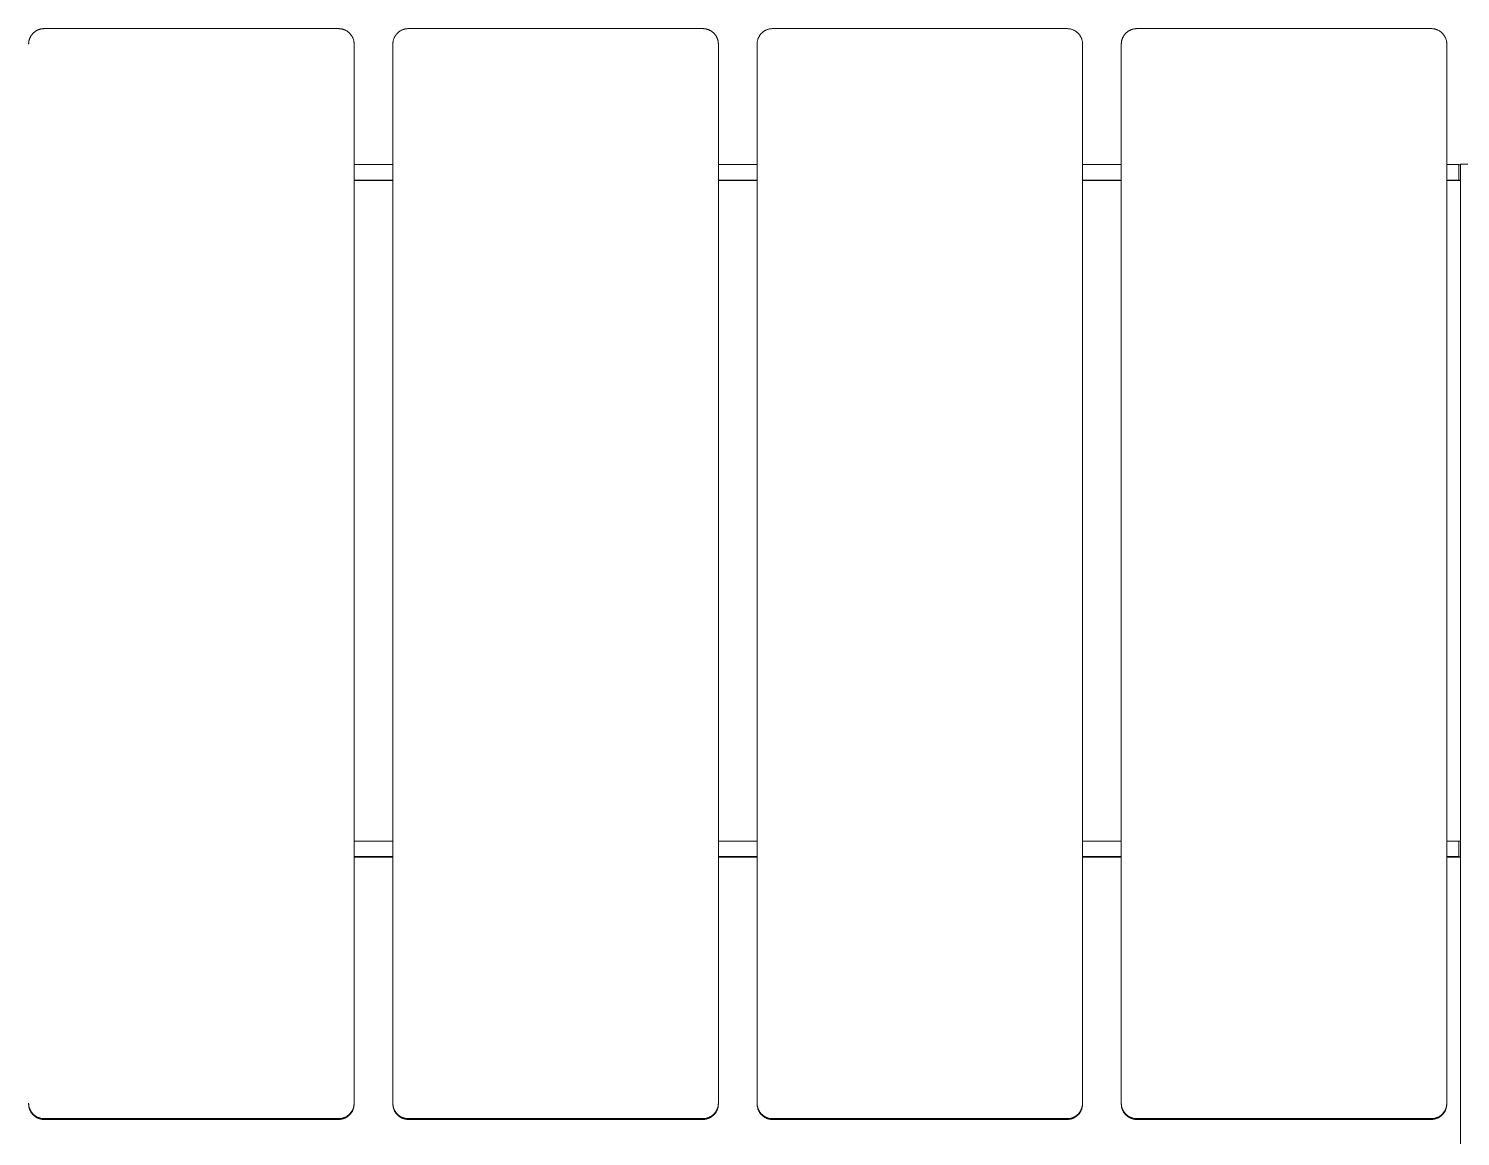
# Model space of a CAD drawing. Header units: millimetres. Extents: x -402 to 3954, y -41 to 3282.
# Drawn here: x 758.6 to 1128.1, y 2995.3 to 3281.1 of the extents above; entities that cross this region are included whole.
import ezdxf

# ---------------------------------------------------------------- set-up
doc = ezdxf.new("R2010")
doc.units = ezdxf.units.MM
doc.layers.add('ZANO_R', color=7, linetype='Continuous', lineweight=0)

msp = doc.modelspace()

# ---------------------------------------------------------------- linework, layer by layer
at = {"layer": 'ZANO_R'}
for p, q in [((758.64, 3277.37), (758.65, 3277.51)), ((758.65, 3277.51), (758.67, 3277.64)), ((758.67, 3277.64), (758.69, 3277.78)), ((758.69, 3277.78), (758.72, 3277.91)), ((758.72, 3277.91), (758.75, 3278.04)), ((758.75, 3278.04), (758.78, 3278.18)), ((758.78, 3278.18), (758.82, 3278.31)), ((758.82, 3278.31), (758.86, 3278.44)), ((758.86, 3278.44), (758.91, 3278.57)), ((758.91, 3278.57), (758.96, 3278.69)), ((758.96, 3278.69), (759.02, 3278.82)), ((759.02, 3278.82), (759.08, 3278.94)), ((759.08, 3278.94), (759.14, 3279.06)), ((759.14, 3279.06), (759.21, 3279.18)), ((759.21, 3279.18), (759.29, 3279.29)), ((759.29, 3279.29), (759.36, 3279.4)), ((759.36, 3279.4), (759.44, 3279.51)), ((759.44, 3279.51), (759.53, 3279.62)), ((759.53, 3279.62), (759.62, 3279.73)), ((759.62, 3279.73), (759.71, 3279.83)), ((759.71, 3279.83), (759.8, 3279.93)), ((759.8, 3279.93), (759.9, 3280.02)), ((759.9, 3280.02), (760, 3280.11)), ((760, 3280.11), (760.11, 3280.2)), ((760.11, 3280.2), (760.21, 3280.28)), ((760.21, 3280.28), (760.32, 3280.37)), ((760.32, 3280.37), (760.44, 3280.44)), ((760.44, 3280.44), (760.55, 3280.52)), ((760.55, 3280.52), (760.67, 3280.58)), ((760.67, 3280.58), (760.79, 3280.65)), ((760.79, 3280.65), (760.91, 3280.71)), ((760.91, 3280.71), (761.04, 3280.77)), ((761.04, 3280.77), (761.16, 3280.82)), ((761.16, 3280.82), (761.29, 3280.87)), ((761.29, 3280.87), (761.42, 3280.91)), ((761.42, 3280.91), (761.55, 3280.95)), ((761.55, 3280.95), (761.68, 3280.98)), ((761.68, 3280.98), (761.82, 3281.01)), ((761.82, 3281.01), (761.95, 3281.04)), ((761.95, 3281.04), (762.09, 3281.06)), ((762.09, 3281.06), (762.22, 3281.08)), ((762.22, 3281.08), (762.36, 3281.09)), ((762.36, 3281.09), (762.49, 3281.1)), ((762.49, 3281.1), (762.63, 3281.1)), ((762.63, 3281.1), (838.63, 3281.1)), ((838.63, 3281.1), (838.77, 3281.1)), ((838.77, 3281.1), (838.9, 3281.09)), ((838.9, 3281.09), (839.04, 3281.08)), ((839.04, 3281.08), (839.18, 3281.06)), ((839.18, 3281.06), (839.31, 3281.04)), ((839.31, 3281.04), (839.45, 3281.01)), ((839.45, 3281.01), (839.58, 3280.98)), ((839.58, 3280.98), (839.71, 3280.95)), ((839.71, 3280.95), (839.84, 3280.91)), ((839.84, 3280.91), (839.97, 3280.87)), ((839.97, 3280.87), (840.1, 3280.82)), ((840.1, 3280.82), (840.23, 3280.77)), ((840.23, 3280.77), (840.35, 3280.71)), ((840.35, 3280.71), (840.47, 3280.65)), ((840.47, 3280.65), (840.59, 3280.58)), ((840.59, 3280.58), (840.71, 3280.52)), ((840.71, 3280.52), (840.83, 3280.44)), ((840.83, 3280.44), (840.94, 3280.37)), ((840.94, 3280.37), (841.05, 3280.28)), ((841.05, 3280.28), (841.16, 3280.2)), ((841.16, 3280.2), (841.26, 3280.11)), ((841.26, 3280.11), (841.36, 3280.02)), ((841.36, 3280.02), (841.46, 3279.93)), ((841.46, 3279.93), (841.55, 3279.83)), ((841.55, 3279.83), (841.65, 3279.73)), ((841.65, 3279.73), (841.73, 3279.62)), ((841.73, 3279.62), (841.82, 3279.51)), ((841.82, 3279.51), (841.9, 3279.4)), ((841.9, 3279.4), (841.98, 3279.29)), ((841.98, 3279.29), (842.05, 3279.18)), ((842.05, 3279.18), (842.12, 3279.06)), ((842.12, 3279.06), (842.18, 3278.94)), ((842.18, 3278.94), (842.24, 3278.82)), ((842.24, 3278.82), (842.3, 3278.69)), ((842.3, 3278.69), (842.35, 3278.57)), ((842.35, 3278.57), (842.4, 3278.44)), ((842.4, 3278.44), (842.44, 3278.31)), ((842.44, 3278.31), (842.48, 3278.18)), ((842.48, 3278.18), (842.52, 3278.04)), ((842.52, 3278.04), (842.55, 3277.91)), ((842.55, 3277.91), (842.57, 3277.78)), ((842.57, 3277.78), (842.59, 3277.64)), ((842.59, 3277.64), (842.61, 3277.51)), ((842.61, 3277.51), (842.62, 3277.37)), ((852.64, 3277.37), (852.65, 3277.51)), ((852.65, 3277.51), (852.67, 3277.64)), ((852.67, 3277.64), (852.69, 3277.78)), ((852.69, 3277.78), (852.72, 3277.91)), ((852.72, 3277.91), (852.75, 3278.04)), ((852.75, 3278.04), (852.78, 3278.18)), ((852.78, 3278.18), (852.82, 3278.31)), ((852.82, 3278.31), (852.86, 3278.44)), ((852.86, 3278.44), (852.91, 3278.57)), ((852.91, 3278.57), (852.96, 3278.69)), ((852.96, 3278.69), (853.02, 3278.82)), ((853.02, 3278.82), (853.08, 3278.94)), ((853.08, 3278.94), (853.14, 3279.06)), ((853.14, 3279.06), (853.21, 3279.18)), ((853.21, 3279.18), (853.29, 3279.29)), ((853.29, 3279.29), (853.36, 3279.4)), ((853.36, 3279.4), (853.44, 3279.51)), ((853.44, 3279.51), (853.53, 3279.62)), ((853.53, 3279.62), (853.62, 3279.73)), ((853.62, 3279.73), (853.71, 3279.83)), ((853.71, 3279.83), (853.8, 3279.93)), ((853.8, 3279.93), (853.9, 3280.02)), ((853.9, 3280.02), (854, 3280.11)), ((854, 3280.11), (854.11, 3280.2)), ((854.11, 3280.2), (854.21, 3280.28)), ((854.21, 3280.28), (854.32, 3280.37)), ((854.32, 3280.37), (854.44, 3280.44)), ((854.44, 3280.44), (854.55, 3280.52)), ((854.55, 3280.52), (854.67, 3280.58)), ((854.67, 3280.58), (854.79, 3280.65)), ((854.79, 3280.65), (854.91, 3280.71)), ((854.91, 3280.71), (855.04, 3280.77)), ((855.04, 3280.77), (855.16, 3280.82)), ((855.16, 3280.82), (855.29, 3280.87)), ((855.29, 3280.87), (855.42, 3280.91)), ((855.42, 3280.91), (855.55, 3280.95)), ((855.55, 3280.95), (855.68, 3280.98)), ((855.68, 3280.98), (855.82, 3281.01)), ((855.82, 3281.01), (855.95, 3281.04)), ((855.95, 3281.04), (856.09, 3281.06)), ((856.09, 3281.06), (856.22, 3281.08)), ((856.22, 3281.08), (856.36, 3281.09)), ((856.36, 3281.09), (856.49, 3281.1)), ((856.49, 3281.1), (856.63, 3281.1)), ((856.63, 3281.1), (932.63, 3281.1)), ((932.63, 3281.1), (932.77, 3281.1)), ((932.77, 3281.1), (932.9, 3281.09)), ((932.9, 3281.09), (933.04, 3281.08)), ((933.04, 3281.08), (933.18, 3281.06)), ((933.18, 3281.06), (933.31, 3281.04)), ((933.31, 3281.04), (933.45, 3281.01)), ((933.45, 3281.01), (933.58, 3280.98)), ((933.58, 3280.98), (933.71, 3280.95)), ((933.71, 3280.95), (933.84, 3280.91)), ((933.84, 3280.91), (933.97, 3280.87)), ((933.97, 3280.87), (934.1, 3280.82)), ((934.1, 3280.82), (934.23, 3280.77)), ((934.23, 3280.77), (934.35, 3280.71)), ((934.35, 3280.71), (934.47, 3280.65)), ((934.47, 3280.65), (934.59, 3280.58)), ((934.59, 3280.58), (934.71, 3280.52)), ((934.71, 3280.52), (934.83, 3280.44)), ((934.83, 3280.44), (934.94, 3280.37)), ((934.94, 3280.37), (935.05, 3280.28)), ((935.05, 3280.28), (935.16, 3280.2)), ((935.16, 3280.2), (935.26, 3280.11)), ((935.26, 3280.11), (935.36, 3280.02)), ((935.36, 3280.02), (935.46, 3279.93)), ((935.46, 3279.93), (935.55, 3279.83)), ((935.55, 3279.83), (935.65, 3279.73)), ((935.65, 3279.73), (935.73, 3279.62)), ((935.73, 3279.62), (935.82, 3279.51)), ((935.82, 3279.51), (935.9, 3279.4)), ((935.9, 3279.4), (935.98, 3279.29)), ((935.98, 3279.29), (936.05, 3279.18)), ((936.05, 3279.18), (936.12, 3279.06)), ((936.12, 3279.06), (936.18, 3278.94)), ((936.18, 3278.94), (936.24, 3278.82)), ((936.24, 3278.82), (936.3, 3278.69)), ((936.3, 3278.69), (936.35, 3278.57)), ((936.35, 3278.57), (936.4, 3278.44)), ((936.4, 3278.44), (936.44, 3278.31)), ((936.44, 3278.31), (936.48, 3278.18)), ((936.48, 3278.18), (936.52, 3278.04)), ((936.52, 3278.04), (936.55, 3277.91)), ((936.55, 3277.91), (936.57, 3277.78)), ((936.57, 3277.78), (936.59, 3277.64)), ((936.59, 3277.64), (936.61, 3277.51)), ((936.61, 3277.51), (936.62, 3277.37)), ((946.64, 3277.37), (946.65, 3277.51)), ((946.65, 3277.51), (946.67, 3277.64)), ((946.67, 3277.64), (946.69, 3277.78)), ((946.69, 3277.78), (946.72, 3277.91)), ((946.72, 3277.91), (946.75, 3278.04)), ((946.75, 3278.04), (946.78, 3278.18)), ((946.78, 3278.18), (946.82, 3278.31)), ((946.82, 3278.31), (946.86, 3278.44)), ((946.86, 3278.44), (946.91, 3278.57)), ((946.91, 3278.57), (946.96, 3278.69)), ((946.96, 3278.69), (947.02, 3278.82)), ((947.02, 3278.82), (947.08, 3278.94)), ((947.08, 3278.94), (947.14, 3279.06)), ((947.14, 3279.06), (947.21, 3279.18)), ((947.21, 3279.18), (947.29, 3279.29)), ((947.29, 3279.29), (947.36, 3279.4)), ((947.36, 3279.4), (947.44, 3279.51)), ((947.44, 3279.51), (947.53, 3279.62)), ((947.53, 3279.62), (947.62, 3279.73)), ((947.62, 3279.73), (947.71, 3279.83)), ((947.71, 3279.83), (947.8, 3279.93)), ((947.8, 3279.93), (947.9, 3280.02)), ((947.9, 3280.02), (948, 3280.11)), ((948, 3280.11), (948.11, 3280.2)), ((948.11, 3280.2), (948.21, 3280.28)), ((948.21, 3280.28), (948.32, 3280.37)), ((948.32, 3280.37), (948.44, 3280.44)), ((948.44, 3280.44), (948.55, 3280.52)), ((948.55, 3280.52), (948.67, 3280.58)), ((948.67, 3280.58), (948.79, 3280.65)), ((948.79, 3280.65), (948.91, 3280.71)), ((948.91, 3280.71), (949.04, 3280.77)), ((949.04, 3280.77), (949.16, 3280.82)), ((949.16, 3280.82), (949.29, 3280.87)), ((949.29, 3280.87), (949.42, 3280.91)), ((949.42, 3280.91), (949.55, 3280.95)), ((949.55, 3280.95), (949.68, 3280.98)), ((949.68, 3280.98), (949.82, 3281.01)), ((949.82, 3281.01), (949.95, 3281.04)), ((949.95, 3281.04), (950.09, 3281.06)), ((950.09, 3281.06), (950.22, 3281.08)), ((950.22, 3281.08), (950.36, 3281.09)), ((950.36, 3281.09), (950.49, 3281.1)), ((950.49, 3281.1), (950.63, 3281.1)), ((950.63, 3281.1), (1026.63, 3281.1)), ((1026.63, 3281.1), (1026.77, 3281.1)), ((1026.77, 3281.1), (1026.9, 3281.09)), ((1026.9, 3281.09), (1027.04, 3281.08)), ((1027.04, 3281.08), (1027.18, 3281.06)), ((1027.18, 3281.06), (1027.31, 3281.04)), ((1027.31, 3281.04), (1027.45, 3281.01)), ((1027.45, 3281.01), (1027.58, 3280.98)), ((1027.58, 3280.98), (1027.71, 3280.95)), ((1027.71, 3280.95), (1027.84, 3280.91)), ((1027.84, 3280.91), (1027.97, 3280.87)), ((1027.97, 3280.87), (1028.1, 3280.82)), ((1028.1, 3280.82), (1028.23, 3280.77)), ((1028.23, 3280.77), (1028.35, 3280.71)), ((1028.35, 3280.71), (1028.47, 3280.65)), ((1028.47, 3280.65), (1028.59, 3280.58)), ((1028.59, 3280.58), (1028.71, 3280.52)), ((1028.71, 3280.52), (1028.83, 3280.44)), ((1028.83, 3280.44), (1028.94, 3280.37)), ((1028.94, 3280.37), (1029.05, 3280.28)), ((1029.05, 3280.28), (1029.16, 3280.2)), ((1029.16, 3280.2), (1029.26, 3280.11)), ((1029.26, 3280.11), (1029.36, 3280.02)), ((1029.36, 3280.02), (1029.46, 3279.93)), ((1029.46, 3279.93), (1029.55, 3279.83)), ((1029.55, 3279.83), (1029.65, 3279.73)), ((1029.65, 3279.73), (1029.73, 3279.62)), ((1029.73, 3279.62), (1029.82, 3279.51)), ((1029.82, 3279.51), (1029.9, 3279.4)), ((1029.9, 3279.4), (1029.98, 3279.29)), ((1029.98, 3279.29), (1030.05, 3279.18)), ((1030.05, 3279.18), (1030.12, 3279.06)), ((1030.12, 3279.06), (1030.18, 3278.94)), ((1030.18, 3278.94), (1030.24, 3278.82)), ((1030.24, 3278.82), (1030.3, 3278.69)), ((1030.3, 3278.69), (1030.35, 3278.57)), ((1030.35, 3278.57), (1030.4, 3278.44)), ((1030.4, 3278.44), (1030.44, 3278.31)), ((1030.44, 3278.31), (1030.48, 3278.18)), ((1030.48, 3278.18), (1030.52, 3278.04)), ((1030.52, 3278.04), (1030.55, 3277.91)), ((1030.55, 3277.91), (1030.57, 3277.78)), ((1030.57, 3277.78), (1030.59, 3277.64)), ((1030.59, 3277.64), (1030.61, 3277.51)), ((1030.61, 3277.51), (1030.62, 3277.37)), ((1040.64, 3277.37), (1040.65, 3277.51)), ((1040.65, 3277.51), (1040.67, 3277.64)), ((1040.67, 3277.64), (1040.69, 3277.78)), ((1040.69, 3277.78), (1040.72, 3277.91)), ((1040.72, 3277.91), (1040.75, 3278.04)), ((1040.75, 3278.04), (1040.78, 3278.18)), ((1040.78, 3278.18), (1040.82, 3278.31)), ((1040.82, 3278.31), (1040.86, 3278.44)), ((1040.86, 3278.44), (1040.91, 3278.57)), ((1040.91, 3278.57), (1040.96, 3278.69)), ((1040.96, 3278.69), (1041.02, 3278.82)), ((1041.02, 3278.82), (1041.08, 3278.94)), ((1041.08, 3278.94), (1041.14, 3279.06)), ((1041.14, 3279.06), (1041.21, 3279.18)), ((1041.21, 3279.18), (1041.29, 3279.29)), ((1041.29, 3279.29), (1041.36, 3279.4)), ((1041.36, 3279.4), (1041.44, 3279.51)), ((1041.44, 3279.51), (1041.53, 3279.62)), ((1041.53, 3279.62), (1041.62, 3279.73)), ((1041.62, 3279.73), (1041.71, 3279.83)), ((1041.71, 3279.83), (1041.8, 3279.93)), ((1041.8, 3279.93), (1041.9, 3280.02)), ((1041.9, 3280.02), (1042, 3280.11)), ((1042, 3280.11), (1042.11, 3280.2)), ((1042.11, 3280.2), (1042.21, 3280.28)), ((1042.21, 3280.28), (1042.32, 3280.37)), ((1042.32, 3280.37), (1042.44, 3280.44)), ((1042.44, 3280.44), (1042.55, 3280.52)), ((1042.55, 3280.52), (1042.67, 3280.58)), ((1042.67, 3280.58), (1042.79, 3280.65)), ((1042.79, 3280.65), (1042.91, 3280.71)), ((1042.91, 3280.71), (1043.04, 3280.77)), ((1043.04, 3280.77), (1043.16, 3280.82)), ((1043.16, 3280.82), (1043.29, 3280.87)), ((1043.29, 3280.87), (1043.42, 3280.91)), ((1043.42, 3280.91), (1043.55, 3280.95)), ((1043.55, 3280.95), (1043.68, 3280.98)), ((1043.68, 3280.98), (1043.82, 3281.01)), ((1043.82, 3281.01), (1043.95, 3281.04)), ((1043.95, 3281.04), (1044.09, 3281.06)), ((1044.09, 3281.06), (1044.22, 3281.08)), ((1044.22, 3281.08), (1044.36, 3281.09)), ((1044.36, 3281.09), (1044.49, 3281.1)), ((1044.49, 3281.1), (1044.63, 3281.1)), ((1044.63, 3281.1), (1120.63, 3281.1)), ((1120.63, 3281.1), (1120.77, 3281.1)), ((1120.77, 3281.1), (1120.9, 3281.09)), ((1120.9, 3281.09), (1121.04, 3281.08)), ((1121.04, 3281.08), (1121.18, 3281.06)), ((1121.18, 3281.06), (1121.31, 3281.04)), ((1121.31, 3281.04), (1121.45, 3281.01)), ((1121.45, 3281.01), (1121.58, 3280.98)), ((1121.58, 3280.98), (1121.71, 3280.95)), ((1121.71, 3280.95), (1121.84, 3280.91)), ((1121.84, 3280.91), (1121.97, 3280.87)), ((1121.97, 3280.87), (1122.1, 3280.82)), ((1122.1, 3280.82), (1122.23, 3280.77)), ((1122.23, 3280.77), (1122.35, 3280.71)), ((1122.35, 3280.71), (1122.47, 3280.65)), ((1122.47, 3280.65), (1122.59, 3280.58)), ((1122.59, 3280.58), (1122.71, 3280.52)), ((1122.71, 3280.52), (1122.83, 3280.44)), ((1122.83, 3280.44), (1122.94, 3280.37)), ((1122.94, 3280.37), (1123.05, 3280.28)), ((1123.05, 3280.28), (1123.16, 3280.2)), ((1123.16, 3280.2), (1123.26, 3280.11)), ((1123.26, 3280.11), (1123.36, 3280.02)), ((1123.36, 3280.02), (1123.46, 3279.93)), ((1123.46, 3279.93), (1123.55, 3279.83)), ((1123.55, 3279.83), (1123.65, 3279.73)), ((1123.65, 3279.73), (1123.73, 3279.62)), ((1123.73, 3279.62), (1123.82, 3279.51)), ((1123.82, 3279.51), (1123.9, 3279.4)), ((1123.9, 3279.4), (1123.98, 3279.29)), ((1123.98, 3279.29), (1124.05, 3279.18)), ((1124.05, 3279.18), (1124.12, 3279.06)), ((1124.12, 3279.06), (1124.18, 3278.94)), ((1124.18, 3278.94), (1124.24, 3278.82)), ((1124.24, 3278.82), (1124.3, 3278.69)), ((1124.3, 3278.69), (1124.35, 3278.57)), ((1124.35, 3278.57), (1124.4, 3278.44)), ((1124.4, 3278.44), (1124.44, 3278.31)), ((1124.44, 3278.31), (1124.48, 3278.18)), ((1124.48, 3278.18), (1124.52, 3278.04)), ((1124.52, 3278.04), (1124.55, 3277.91)), ((1124.55, 3277.91), (1124.57, 3277.78)), ((1124.57, 3277.78), (1124.59, 3277.64)), ((1124.59, 3277.64), (1124.61, 3277.51)), ((1124.61, 3277.51), (1124.62, 3277.37)), ((758.63, 3277.23), (758.64, 3277.37)), ((758.63, 3277.1), (758.63, 3277.23)), ((842.62, 3277.37), (842.63, 3277.23)), ((842.63, 3277.23), (842.63, 3277.1)), ((842.63, 3003.85), (842.63, 3277.1)), ((852.63, 3277.23), (852.64, 3277.37)), ((852.63, 3277.1), (852.63, 3277.23)), ((852.63, 3277.1), (852.63, 3003.85)), ((936.62, 3277.37), (936.63, 3277.23)), ((936.63, 3277.23), (936.63, 3277.1)), ((936.63, 3003.85), (936.63, 3277.1)), ((946.63, 3277.23), (946.64, 3277.37)), ((946.63, 3277.1), (946.63, 3277.23)), ((946.63, 3277.1), (946.63, 3003.85)), ((1030.62, 3277.37), (1030.63, 3277.23)), ((1030.63, 3277.23), (1030.63, 3277.1)), ((1030.63, 3003.85), (1030.63, 3277.1)), ((1040.63, 3277.23), (1040.64, 3277.37)), ((1040.63, 3277.1), (1040.63, 3277.23)), ((1040.63, 3277.1), (1040.63, 3003.85)), ((1124.62, 3277.37), (1124.63, 3277.23)), ((1124.63, 3277.23), (1124.63, 3277.1)), ((1124.63, 3003.85), (1124.63, 3277.1)), ((842.63, 3246.04), (852.63, 3246.04)), ((936.63, 3246.04), (946.63, 3246.04)), ((1030.63, 3246.04), (1040.63, 3246.04)), ((1124.63, 3246.04), (1127.73, 3246.04)), ((1127.73, 3246.04), (1127.73, 3242.04)), ((1127.73, 3245.98), (1128.13, 3245.98)), ((1128.13, 3246.16), (1132.13, 3246.16)), ((1128.13, 2921.34), (1128.13, 3246.16)), ((852.63, 3242.04), (842.63, 3242.04)), ((842.63, 3241.94), (852.63, 3241.94)), ((946.63, 3242.04), (936.63, 3242.04)), ((936.63, 3241.94), (946.63, 3241.94)), ((1040.63, 3242.04), (1030.63, 3242.04)), ((1030.63, 3241.94), (1040.63, 3241.94)), ((1127.73, 3242.04), (1124.63, 3242.04)), ((1124.63, 3241.94), (1128.13, 3241.94)), ((1127.73, 3242.04), (1127.73, 3241.99)), ((1127.73, 3241.99), (1128.13, 3241.99)), ((842.63, 3071.47), (852.63, 3071.47)), ((936.63, 3071.47), (946.63, 3071.47)), ((1030.63, 3071.47), (1040.63, 3071.47)), ((1124.63, 3071.47), (1127.73, 3071.47)), ((1127.73, 3071.47), (1127.73, 3067.47)), ((1127.73, 3071.41), (1128.13, 3071.41)), ((852.63, 3067.47), (842.63, 3067.47)), ((842.63, 3067.36), (852.63, 3067.36)), ((946.63, 3067.47), (936.63, 3067.47)), ((936.63, 3067.36), (946.63, 3067.36)), ((1040.63, 3067.47), (1030.63, 3067.47)), ((1030.63, 3067.36), (1040.63, 3067.36)), ((1127.73, 3067.47), (1124.63, 3067.47)), ((1124.63, 3067.36), (1128.13, 3067.36)), ((1127.73, 3067.47), (1127.73, 3067.41)), ((1127.73, 3067.41), (1128.13, 3067.41)), ((758.63, 3003.85), (758.63, 3003.71)), ((758.63, 3003.71), (758.64, 3003.58)), ((758.63, 3003.5), (758.63, 3003.64)), ((758.64, 3003.37), (758.63, 3003.5)), ((758.64, 3003.58), (758.65, 3003.44)), ((758.65, 3003.23), (758.64, 3003.37)), ((758.65, 3003.44), (758.67, 3003.3)), ((758.67, 3003.1), (758.65, 3003.23)), ((758.67, 3003.3), (758.69, 3003.17)), ((758.69, 3002.96), (758.67, 3003.1)), ((758.69, 3003.17), (758.72, 3003.04)), ((758.72, 3002.83), (758.69, 3002.96)), ((758.72, 3003.04), (758.75, 3002.9)), ((758.75, 3002.69), (758.72, 3002.83)), ((758.75, 3002.9), (758.78, 3002.77)), ((758.78, 3002.56), (758.75, 3002.69)), ((758.78, 3002.77), (758.82, 3002.64)), ((758.82, 3002.43), (758.78, 3002.56)), ((758.82, 3002.64), (758.86, 3002.51)), ((758.86, 3002.3), (758.82, 3002.43)), ((758.86, 3002.51), (758.91, 3002.38)), ((758.91, 3002.17), (758.86, 3002.3)), ((758.91, 3002.38), (758.96, 3002.26)), ((758.96, 3002.05), (758.91, 3002.17)), ((758.96, 3002.26), (759.02, 3002.13)), ((759.02, 3001.92), (758.96, 3002.05)), ((759.02, 3002.13), (759.08, 3002.01)), ((759.08, 3001.8), (759.02, 3001.92)), ((759.08, 3002.01), (759.14, 3001.89)), ((759.14, 3001.68), (759.08, 3001.8)), ((759.14, 3001.89), (759.21, 3001.77)), ((759.21, 3001.56), (759.14, 3001.68)), ((759.21, 3001.77), (759.29, 3001.66)), ((759.29, 3001.45), (759.21, 3001.56)), ((759.29, 3001.66), (759.36, 3001.54)), ((759.36, 3001.33), (759.29, 3001.45)), ((759.36, 3001.54), (759.44, 3001.43)), ((759.44, 3001.22), (759.36, 3001.33)), ((759.44, 3001.43), (759.53, 3001.32)), ((759.53, 3001.12), (759.44, 3001.22)), ((759.53, 3001.32), (759.62, 3001.22)), ((759.62, 3001.01), (759.53, 3001.12)), ((759.62, 3001.22), (759.71, 3001.12)), ((759.71, 3000.91), (759.62, 3001.01)), ((759.71, 3001.12), (759.8, 3001.02)), ((759.8, 3000.81), (759.71, 3000.91)), ((759.8, 3001.02), (759.9, 3000.93)), ((759.9, 3000.72), (759.8, 3000.81)), ((759.9, 3000.93), (760, 3000.83)), ((760, 3000.62), (759.9, 3000.72)), ((760, 3000.83), (760.11, 3000.75)), ((760.11, 3000.54), (760, 3000.62)), ((760.11, 3000.75), (760.21, 3000.66)), ((760.21, 3000.45), (760.11, 3000.54)), ((760.21, 3000.66), (760.32, 3000.58)), ((760.32, 3000.37), (760.21, 3000.45)), ((760.32, 3000.58), (760.44, 3000.5)), ((760.44, 3000.3), (760.32, 3000.37)), ((760.44, 3000.5), (760.55, 3000.43)), ((760.55, 3000.43), (760.67, 3000.36)), ((760.67, 3000.36), (760.79, 3000.3)), ((840.59, 3000.36), (840.47, 3000.3)), ((840.71, 3000.43), (840.59, 3000.36)), ((840.83, 3000.5), (840.71, 3000.43)), ((840.94, 3000.58), (840.83, 3000.5)), ((840.94, 3000.37), (840.83, 3000.3)), ((841.05, 3000.66), (840.94, 3000.58)), ((841.05, 3000.45), (840.94, 3000.37)), ((841.16, 3000.75), (841.05, 3000.66)), ((841.16, 3000.54), (841.05, 3000.45)), ((841.26, 3000.83), (841.16, 3000.75)), ((841.26, 3000.62), (841.16, 3000.54)), ((841.36, 3000.93), (841.26, 3000.83)), ((841.36, 3000.72), (841.26, 3000.62)), ((841.46, 3001.02), (841.36, 3000.93)), ((841.46, 3000.81), (841.36, 3000.72)), ((841.55, 3001.12), (841.46, 3001.02)), ((841.55, 3000.91), (841.46, 3000.81)), ((841.65, 3001.22), (841.55, 3001.12)), ((841.65, 3001.01), (841.55, 3000.91)), ((841.73, 3001.32), (841.65, 3001.22)), ((841.73, 3001.12), (841.65, 3001.01)), ((841.82, 3001.43), (841.73, 3001.32)), ((841.82, 3001.22), (841.73, 3001.12)), ((841.9, 3001.54), (841.82, 3001.43)), ((841.9, 3001.33), (841.82, 3001.22)), ((841.98, 3001.66), (841.9, 3001.54)), ((841.98, 3001.45), (841.9, 3001.33)), ((842.05, 3001.77), (841.98, 3001.66)), ((842.05, 3001.56), (841.98, 3001.45)), ((842.12, 3001.89), (842.05, 3001.77)), ((842.12, 3001.68), (842.05, 3001.56)), ((842.18, 3002.01), (842.12, 3001.89)), ((842.18, 3001.8), (842.12, 3001.68)), ((842.24, 3002.13), (842.18, 3002.01)), ((842.24, 3001.92), (842.18, 3001.8)), ((842.3, 3002.26), (842.24, 3002.13)), ((842.3, 3002.05), (842.24, 3001.92)), ((842.35, 3002.38), (842.3, 3002.26)), ((842.35, 3002.17), (842.3, 3002.05)), ((842.4, 3002.51), (842.35, 3002.38)), ((842.4, 3002.3), (842.35, 3002.17)), ((842.44, 3002.64), (842.4, 3002.51)), ((842.44, 3002.43), (842.4, 3002.3)), ((842.48, 3002.77), (842.44, 3002.64)), ((842.48, 3002.56), (842.44, 3002.43)), ((842.52, 3002.9), (842.48, 3002.77)), ((842.52, 3002.69), (842.48, 3002.56)), ((842.55, 3003.04), (842.52, 3002.9)), ((842.55, 3002.83), (842.52, 3002.69)), ((842.57, 3003.17), (842.55, 3003.04)), ((842.57, 3002.96), (842.55, 3002.83)), ((842.59, 3003.3), (842.57, 3003.17)), ((842.59, 3003.1), (842.57, 3002.96)), ((842.61, 3003.44), (842.59, 3003.3)), ((842.61, 3003.23), (842.59, 3003.1)), ((842.62, 3003.58), (842.61, 3003.44)), ((842.62, 3003.37), (842.61, 3003.23)), ((842.63, 3003.71), (842.62, 3003.58)), ((842.63, 3003.5), (842.62, 3003.37)), ((842.63, 3003.64), (842.63, 3003.85)), ((842.63, 3003.85), (842.63, 3003.71)), ((842.63, 3003.64), (842.63, 3003.5)), ((852.63, 3003.85), (852.63, 3003.71)), ((852.63, 3003.85), (852.63, 3003.64)), ((852.63, 3003.71), (852.64, 3003.58)), ((852.63, 3003.5), (852.63, 3003.64)), ((852.64, 3003.37), (852.63, 3003.5)), ((852.64, 3003.58), (852.65, 3003.44)), ((852.65, 3003.23), (852.64, 3003.37)), ((852.65, 3003.44), (852.67, 3003.3)), ((852.67, 3003.1), (852.65, 3003.23)), ((852.67, 3003.3), (852.69, 3003.17)), ((852.69, 3002.96), (852.67, 3003.1)), ((852.69, 3003.17), (852.72, 3003.04)), ((852.72, 3002.83), (852.69, 3002.96)), ((852.72, 3003.04), (852.75, 3002.9)), ((852.75, 3002.69), (852.72, 3002.83)), ((852.75, 3002.9), (852.78, 3002.77)), ((852.78, 3002.56), (852.75, 3002.69)), ((852.78, 3002.77), (852.82, 3002.64)), ((852.82, 3002.43), (852.78, 3002.56)), ((852.82, 3002.64), (852.86, 3002.51)), ((852.86, 3002.3), (852.82, 3002.43)), ((852.86, 3002.51), (852.91, 3002.38)), ((852.91, 3002.17), (852.86, 3002.3)), ((852.91, 3002.38), (852.96, 3002.26)), ((852.96, 3002.05), (852.91, 3002.17)), ((852.96, 3002.26), (853.02, 3002.13)), ((853.02, 3001.92), (852.96, 3002.05)), ((853.02, 3002.13), (853.08, 3002.01)), ((853.08, 3001.8), (853.02, 3001.92)), ((853.08, 3002.01), (853.14, 3001.89)), ((853.14, 3001.68), (853.08, 3001.8)), ((853.14, 3001.89), (853.21, 3001.77)), ((853.21, 3001.56), (853.14, 3001.68)), ((853.21, 3001.77), (853.29, 3001.66)), ((853.29, 3001.45), (853.21, 3001.56)), ((853.29, 3001.66), (853.36, 3001.54)), ((853.36, 3001.33), (853.29, 3001.45)), ((853.36, 3001.54), (853.44, 3001.43)), ((853.44, 3001.22), (853.36, 3001.33)), ((853.44, 3001.43), (853.53, 3001.32)), ((853.53, 3001.12), (853.44, 3001.22)), ((853.53, 3001.32), (853.62, 3001.22)), ((853.62, 3001.01), (853.53, 3001.12)), ((853.62, 3001.22), (853.71, 3001.12)), ((853.71, 3000.91), (853.62, 3001.01)), ((853.71, 3001.12), (853.8, 3001.02)), ((853.8, 3000.81), (853.71, 3000.91)), ((853.8, 3001.02), (853.9, 3000.93)), ((853.9, 3000.72), (853.8, 3000.81)), ((853.9, 3000.93), (854, 3000.83)), ((854, 3000.62), (853.9, 3000.72)), ((854, 3000.83), (854.11, 3000.75)), ((854.11, 3000.54), (854, 3000.62)), ((854.11, 3000.75), (854.21, 3000.66)), ((854.21, 3000.45), (854.11, 3000.54)), ((854.21, 3000.66), (854.32, 3000.58)), ((854.32, 3000.37), (854.21, 3000.45)), ((854.32, 3000.58), (854.44, 3000.5)), ((854.44, 3000.3), (854.32, 3000.37)), ((854.44, 3000.5), (854.55, 3000.43)), ((854.55, 3000.43), (854.67, 3000.36)), ((854.67, 3000.36), (854.79, 3000.3)), ((934.59, 3000.36), (934.47, 3000.3)), ((934.71, 3000.43), (934.59, 3000.36)), ((934.83, 3000.5), (934.71, 3000.43)), ((934.94, 3000.58), (934.83, 3000.5)), ((934.94, 3000.37), (934.83, 3000.3)), ((935.05, 3000.66), (934.94, 3000.58)), ((935.05, 3000.45), (934.94, 3000.37)), ((935.16, 3000.75), (935.05, 3000.66)), ((935.16, 3000.54), (935.05, 3000.45)), ((935.26, 3000.83), (935.16, 3000.75)), ((935.26, 3000.62), (935.16, 3000.54)), ((935.36, 3000.93), (935.26, 3000.83)), ((935.36, 3000.72), (935.26, 3000.62)), ((935.46, 3001.02), (935.36, 3000.93)), ((935.46, 3000.81), (935.36, 3000.72)), ((935.55, 3001.12), (935.46, 3001.02)), ((935.55, 3000.91), (935.46, 3000.81)), ((935.65, 3001.22), (935.55, 3001.12)), ((935.65, 3001.01), (935.55, 3000.91)), ((935.73, 3001.32), (935.65, 3001.22)), ((935.73, 3001.12), (935.65, 3001.01)), ((935.82, 3001.43), (935.73, 3001.32)), ((935.82, 3001.22), (935.73, 3001.12)), ((935.9, 3001.54), (935.82, 3001.43)), ((935.9, 3001.33), (935.82, 3001.22)), ((935.98, 3001.66), (935.9, 3001.54)), ((935.98, 3001.45), (935.9, 3001.33)), ((936.05, 3001.77), (935.98, 3001.66)), ((936.05, 3001.56), (935.98, 3001.45)), ((936.12, 3001.89), (936.05, 3001.77)), ((936.12, 3001.68), (936.05, 3001.56)), ((936.18, 3002.01), (936.12, 3001.89)), ((936.18, 3001.8), (936.12, 3001.68)), ((936.24, 3002.13), (936.18, 3002.01)), ((936.24, 3001.92), (936.18, 3001.8)), ((936.3, 3002.26), (936.24, 3002.13)), ((936.3, 3002.05), (936.24, 3001.92)), ((936.35, 3002.38), (936.3, 3002.26)), ((936.35, 3002.17), (936.3, 3002.05)), ((936.4, 3002.51), (936.35, 3002.38)), ((936.4, 3002.3), (936.35, 3002.17)), ((936.44, 3002.64), (936.4, 3002.51)), ((936.44, 3002.43), (936.4, 3002.3)), ((936.48, 3002.77), (936.44, 3002.64)), ((936.48, 3002.56), (936.44, 3002.43)), ((936.52, 3002.9), (936.48, 3002.77)), ((936.52, 3002.69), (936.48, 3002.56)), ((936.55, 3003.04), (936.52, 3002.9)), ((936.55, 3002.83), (936.52, 3002.69)), ((936.57, 3003.17), (936.55, 3003.04)), ((936.57, 3002.96), (936.55, 3002.83)), ((936.59, 3003.3), (936.57, 3003.17)), ((936.59, 3003.1), (936.57, 3002.96)), ((936.61, 3003.44), (936.59, 3003.3)), ((936.61, 3003.23), (936.59, 3003.1)), ((936.62, 3003.58), (936.61, 3003.44)), ((936.62, 3003.37), (936.61, 3003.23)), ((936.63, 3003.71), (936.62, 3003.58)), ((936.63, 3003.5), (936.62, 3003.37)), ((936.63, 3003.64), (936.63, 3003.85)), ((936.63, 3003.85), (936.63, 3003.71)), ((936.63, 3003.64), (936.63, 3003.5)), ((946.63, 3003.85), (946.63, 3003.71)), ((946.63, 3003.85), (946.63, 3003.64)), ((946.63, 3003.71), (946.64, 3003.58)), ((946.63, 3003.5), (946.63, 3003.64)), ((946.64, 3003.37), (946.63, 3003.5)), ((946.64, 3003.58), (946.65, 3003.44)), ((946.65, 3003.23), (946.64, 3003.37)), ((946.65, 3003.44), (946.67, 3003.3)), ((946.67, 3003.1), (946.65, 3003.23)), ((946.67, 3003.3), (946.69, 3003.17)), ((946.69, 3002.96), (946.67, 3003.1)), ((946.69, 3003.17), (946.72, 3003.04)), ((946.72, 3002.83), (946.69, 3002.96)), ((946.72, 3003.04), (946.75, 3002.9)), ((946.75, 3002.69), (946.72, 3002.83)), ((946.75, 3002.9), (946.78, 3002.77)), ((946.78, 3002.56), (946.75, 3002.69)), ((946.78, 3002.77), (946.82, 3002.64)), ((946.82, 3002.43), (946.78, 3002.56)), ((946.82, 3002.64), (946.86, 3002.51)), ((946.86, 3002.3), (946.82, 3002.43)), ((946.86, 3002.51), (946.91, 3002.38)), ((946.91, 3002.17), (946.86, 3002.3)), ((946.91, 3002.38), (946.96, 3002.26)), ((946.96, 3002.05), (946.91, 3002.17)), ((946.96, 3002.26), (947.02, 3002.13)), ((947.02, 3001.92), (946.96, 3002.05)), ((947.02, 3002.13), (947.08, 3002.01)), ((947.08, 3001.8), (947.02, 3001.92)), ((947.08, 3002.01), (947.14, 3001.89)), ((947.14, 3001.68), (947.08, 3001.8)), ((947.14, 3001.89), (947.21, 3001.77)), ((947.21, 3001.56), (947.14, 3001.68)), ((947.21, 3001.77), (947.29, 3001.66)), ((947.29, 3001.45), (947.21, 3001.56)), ((947.29, 3001.66), (947.36, 3001.54)), ((947.36, 3001.33), (947.29, 3001.45)), ((947.36, 3001.54), (947.44, 3001.43)), ((947.44, 3001.22), (947.36, 3001.33)), ((947.44, 3001.43), (947.53, 3001.32)), ((947.53, 3001.12), (947.44, 3001.22)), ((947.53, 3001.32), (947.62, 3001.22)), ((947.62, 3001.01), (947.53, 3001.12)), ((947.62, 3001.22), (947.71, 3001.12)), ((947.71, 3000.91), (947.62, 3001.01)), ((947.71, 3001.12), (947.8, 3001.02)), ((947.8, 3000.81), (947.71, 3000.91)), ((947.8, 3001.02), (947.9, 3000.93)), ((947.9, 3000.72), (947.8, 3000.81)), ((947.9, 3000.93), (948, 3000.83)), ((948, 3000.62), (947.9, 3000.72)), ((948, 3000.83), (948.11, 3000.75)), ((948.11, 3000.54), (948, 3000.62)), ((948.11, 3000.75), (948.21, 3000.66)), ((948.21, 3000.45), (948.11, 3000.54)), ((948.21, 3000.66), (948.32, 3000.58)), ((948.32, 3000.37), (948.21, 3000.45)), ((948.32, 3000.58), (948.44, 3000.5)), ((948.44, 3000.3), (948.32, 3000.37)), ((948.44, 3000.5), (948.55, 3000.43)), ((948.55, 3000.43), (948.67, 3000.36)), ((948.67, 3000.36), (948.79, 3000.3)), ((1028.59, 3000.36), (1028.47, 3000.3)), ((1028.71, 3000.43), (1028.59, 3000.36)), ((1028.83, 3000.5), (1028.71, 3000.43)), ((1028.94, 3000.58), (1028.83, 3000.5)), ((1028.94, 3000.37), (1028.83, 3000.3)), ((1029.05, 3000.66), (1028.94, 3000.58)), ((1029.05, 3000.45), (1028.94, 3000.37)), ((1029.16, 3000.75), (1029.05, 3000.66)), ((1029.16, 3000.54), (1029.05, 3000.45)), ((1029.26, 3000.83), (1029.16, 3000.75)), ((1029.26, 3000.62), (1029.16, 3000.54)), ((1029.36, 3000.93), (1029.26, 3000.83)), ((1029.36, 3000.72), (1029.26, 3000.62)), ((1029.46, 3001.02), (1029.36, 3000.93)), ((1029.46, 3000.81), (1029.36, 3000.72)), ((1029.55, 3001.12), (1029.46, 3001.02)), ((1029.55, 3000.91), (1029.46, 3000.81)), ((1029.65, 3001.22), (1029.55, 3001.12)), ((1029.65, 3001.01), (1029.55, 3000.91)), ((1029.73, 3001.32), (1029.65, 3001.22)), ((1029.73, 3001.12), (1029.65, 3001.01)), ((1029.82, 3001.43), (1029.73, 3001.32)), ((1029.82, 3001.22), (1029.73, 3001.12)), ((1029.9, 3001.54), (1029.82, 3001.43)), ((1029.9, 3001.33), (1029.82, 3001.22)), ((1029.98, 3001.66), (1029.9, 3001.54)), ((1029.98, 3001.45), (1029.9, 3001.33)), ((1030.05, 3001.77), (1029.98, 3001.66)), ((1030.05, 3001.56), (1029.98, 3001.45)), ((1030.12, 3001.89), (1030.05, 3001.77)), ((1030.12, 3001.68), (1030.05, 3001.56)), ((1030.18, 3002.01), (1030.12, 3001.89)), ((1030.18, 3001.8), (1030.12, 3001.68)), ((1030.24, 3002.13), (1030.18, 3002.01)), ((1030.24, 3001.92), (1030.18, 3001.8)), ((1030.3, 3002.26), (1030.24, 3002.13)), ((1030.3, 3002.05), (1030.24, 3001.92)), ((1030.35, 3002.38), (1030.3, 3002.26)), ((1030.35, 3002.17), (1030.3, 3002.05)), ((1030.4, 3002.51), (1030.35, 3002.38)), ((1030.4, 3002.3), (1030.35, 3002.17)), ((1030.44, 3002.64), (1030.4, 3002.51)), ((1030.44, 3002.43), (1030.4, 3002.3)), ((1030.48, 3002.77), (1030.44, 3002.64)), ((1030.48, 3002.56), (1030.44, 3002.43)), ((1030.52, 3002.9), (1030.48, 3002.77)), ((1030.52, 3002.69), (1030.48, 3002.56)), ((1030.55, 3003.04), (1030.52, 3002.9)), ((1030.55, 3002.83), (1030.52, 3002.69)), ((1030.57, 3003.17), (1030.55, 3003.04)), ((1030.57, 3002.96), (1030.55, 3002.83)), ((1030.59, 3003.3), (1030.57, 3003.17)), ((1030.59, 3003.1), (1030.57, 3002.96)), ((1030.61, 3003.44), (1030.59, 3003.3)), ((1030.61, 3003.23), (1030.59, 3003.1)), ((1030.62, 3003.58), (1030.61, 3003.44)), ((1030.62, 3003.37), (1030.61, 3003.23)), ((1030.63, 3003.71), (1030.62, 3003.58)), ((1030.63, 3003.5), (1030.62, 3003.37)), ((1030.63, 3003.64), (1030.63, 3003.85)), ((1030.63, 3003.85), (1030.63, 3003.71)), ((1030.63, 3003.64), (1030.63, 3003.5)), ((1040.63, 3003.85), (1040.63, 3003.71)), ((1040.63, 3003.85), (1040.63, 3003.64)), ((1040.63, 3003.71), (1040.64, 3003.58)), ((1040.63, 3003.5), (1040.63, 3003.64)), ((1040.64, 3003.37), (1040.63, 3003.5)), ((1040.64, 3003.58), (1040.65, 3003.44)), ((1040.65, 3003.23), (1040.64, 3003.37)), ((1040.65, 3003.44), (1040.67, 3003.3)), ((1040.67, 3003.1), (1040.65, 3003.23)), ((1040.67, 3003.3), (1040.69, 3003.17)), ((1040.69, 3002.96), (1040.67, 3003.1)), ((1040.69, 3003.17), (1040.72, 3003.04)), ((1040.72, 3002.83), (1040.69, 3002.96)), ((1040.72, 3003.04), (1040.75, 3002.9)), ((1040.75, 3002.69), (1040.72, 3002.83)), ((1040.75, 3002.9), (1040.78, 3002.77)), ((1040.78, 3002.56), (1040.75, 3002.69)), ((1040.78, 3002.77), (1040.82, 3002.64)), ((1040.82, 3002.43), (1040.78, 3002.56)), ((1040.82, 3002.64), (1040.86, 3002.51)), ((1040.86, 3002.3), (1040.82, 3002.43)), ((1040.86, 3002.51), (1040.91, 3002.38)), ((1040.91, 3002.17), (1040.86, 3002.3)), ((1040.91, 3002.38), (1040.96, 3002.26)), ((1040.96, 3002.05), (1040.91, 3002.17)), ((1040.96, 3002.26), (1041.02, 3002.13)), ((1041.02, 3001.92), (1040.96, 3002.05)), ((1041.02, 3002.13), (1041.08, 3002.01)), ((1041.08, 3001.8), (1041.02, 3001.92)), ((1041.08, 3002.01), (1041.14, 3001.89)), ((1041.14, 3001.68), (1041.08, 3001.8)), ((1041.14, 3001.89), (1041.21, 3001.77)), ((1041.21, 3001.56), (1041.14, 3001.68)), ((1041.21, 3001.77), (1041.29, 3001.66)), ((1041.29, 3001.45), (1041.21, 3001.56)), ((1041.29, 3001.66), (1041.36, 3001.54)), ((1041.36, 3001.33), (1041.29, 3001.45)), ((1041.36, 3001.54), (1041.44, 3001.43)), ((1041.44, 3001.22), (1041.36, 3001.33)), ((1041.44, 3001.43), (1041.53, 3001.32)), ((1041.53, 3001.12), (1041.44, 3001.22)), ((1041.53, 3001.32), (1041.62, 3001.22)), ((1041.62, 3001.01), (1041.53, 3001.12)), ((1041.62, 3001.22), (1041.71, 3001.12)), ((1041.71, 3000.91), (1041.62, 3001.01)), ((1041.71, 3001.12), (1041.8, 3001.02)), ((1041.8, 3000.81), (1041.71, 3000.91)), ((1041.8, 3001.02), (1041.9, 3000.93)), ((1041.9, 3000.72), (1041.8, 3000.81)), ((1041.9, 3000.93), (1042, 3000.83)), ((1042, 3000.62), (1041.9, 3000.72)), ((1042, 3000.83), (1042.11, 3000.75)), ((1042.11, 3000.54), (1042, 3000.62)), ((1042.11, 3000.75), (1042.21, 3000.66)), ((1042.21, 3000.45), (1042.11, 3000.54)), ((1042.21, 3000.66), (1042.32, 3000.58)), ((1042.32, 3000.37), (1042.21, 3000.45)), ((1042.32, 3000.58), (1042.44, 3000.5)), ((1042.44, 3000.3), (1042.32, 3000.37)), ((1042.44, 3000.5), (1042.55, 3000.43)), ((1042.55, 3000.43), (1042.67, 3000.36)), ((1042.67, 3000.36), (1042.79, 3000.3)), ((1122.59, 3000.36), (1122.47, 3000.3)), ((1122.71, 3000.43), (1122.59, 3000.36)), ((1122.83, 3000.5), (1122.71, 3000.43)), ((1122.94, 3000.58), (1122.83, 3000.5)), ((1122.94, 3000.37), (1122.83, 3000.3)), ((1123.05, 3000.66), (1122.94, 3000.58)), ((1123.05, 3000.45), (1122.94, 3000.37)), ((1123.16, 3000.75), (1123.05, 3000.66)), ((1123.16, 3000.54), (1123.05, 3000.45)), ((1123.26, 3000.83), (1123.16, 3000.75)), ((1123.26, 3000.62), (1123.16, 3000.54)), ((1123.36, 3000.93), (1123.26, 3000.83)), ((1123.36, 3000.72), (1123.26, 3000.62)), ((1123.46, 3001.02), (1123.36, 3000.93)), ((1123.46, 3000.81), (1123.36, 3000.72)), ((1123.55, 3001.12), (1123.46, 3001.02)), ((1123.55, 3000.91), (1123.46, 3000.81)), ((1123.65, 3001.22), (1123.55, 3001.12)), ((1123.65, 3001.01), (1123.55, 3000.91)), ((1123.73, 3001.32), (1123.65, 3001.22)), ((1123.73, 3001.12), (1123.65, 3001.01)), ((1123.82, 3001.43), (1123.73, 3001.32)), ((1123.82, 3001.22), (1123.73, 3001.12)), ((1123.9, 3001.54), (1123.82, 3001.43)), ((1123.9, 3001.33), (1123.82, 3001.22)), ((1123.98, 3001.66), (1123.9, 3001.54)), ((1123.98, 3001.45), (1123.9, 3001.33)), ((1124.05, 3001.77), (1123.98, 3001.66)), ((1124.05, 3001.56), (1123.98, 3001.45)), ((1124.12, 3001.89), (1124.05, 3001.77)), ((1124.12, 3001.68), (1124.05, 3001.56)), ((1124.18, 3002.01), (1124.12, 3001.89)), ((1124.18, 3001.8), (1124.12, 3001.68)), ((1124.24, 3002.13), (1124.18, 3002.01)), ((1124.24, 3001.92), (1124.18, 3001.8)), ((1124.3, 3002.26), (1124.24, 3002.13)), ((1124.3, 3002.05), (1124.24, 3001.92)), ((1124.35, 3002.38), (1124.3, 3002.26)), ((1124.35, 3002.17), (1124.3, 3002.05)), ((1124.4, 3002.51), (1124.35, 3002.38)), ((1124.4, 3002.3), (1124.35, 3002.17)), ((1124.44, 3002.64), (1124.4, 3002.51)), ((1124.44, 3002.43), (1124.4, 3002.3)), ((1124.48, 3002.77), (1124.44, 3002.64)), ((1124.48, 3002.56), (1124.44, 3002.43)), ((1124.52, 3002.9), (1124.48, 3002.77)), ((1124.52, 3002.69), (1124.48, 3002.56)), ((1124.55, 3003.04), (1124.52, 3002.9)), ((1124.55, 3002.83), (1124.52, 3002.69)), ((1124.57, 3003.17), (1124.55, 3003.04)), ((1124.57, 3002.96), (1124.55, 3002.83)), ((1124.59, 3003.3), (1124.57, 3003.17)), ((1124.59, 3003.1), (1124.57, 3002.96)), ((1124.61, 3003.44), (1124.59, 3003.3)), ((1124.61, 3003.23), (1124.59, 3003.1)), ((1124.62, 3003.58), (1124.61, 3003.44)), ((1124.62, 3003.37), (1124.61, 3003.23)), ((1124.63, 3003.71), (1124.62, 3003.58)), ((1124.63, 3003.5), (1124.62, 3003.37)), ((1124.63, 3003.64), (1124.63, 3003.85)), ((1124.63, 3003.85), (1124.63, 3003.71)), ((1124.63, 3003.64), (1124.63, 3003.5)), ((760.55, 3000.22), (760.44, 3000.3)), ((760.67, 3000.15), (760.55, 3000.22)), ((760.79, 3000.09), (760.67, 3000.15)), ((760.79, 3000.3), (760.91, 3000.24)), ((760.91, 3000.03), (760.79, 3000.09)), ((760.91, 3000.24), (761.04, 3000.18)), ((761.04, 2999.97), (760.91, 3000.03)), ((761.04, 3000.18), (761.16, 3000.13)), ((761.16, 2999.92), (761.04, 2999.97)), ((761.16, 3000.13), (761.29, 3000.08)), ((761.29, 2999.87), (761.16, 2999.92)), ((761.29, 3000.08), (761.42, 3000.04)), ((761.42, 2999.83), (761.29, 2999.87)), ((761.42, 3000.04), (761.55, 3000)), ((761.55, 2999.79), (761.42, 2999.83)), ((761.55, 3000), (761.68, 2999.96)), ((761.68, 2999.75), (761.55, 2999.79)), ((761.68, 2999.96), (761.82, 2999.93)), ((761.82, 2999.72), (761.68, 2999.75)), ((761.82, 2999.93), (761.95, 2999.91)), ((761.95, 2999.7), (761.82, 2999.72)), ((761.95, 2999.91), (762.09, 2999.89)), ((762.09, 2999.68), (761.95, 2999.7)), ((762.09, 2999.89), (762.22, 2999.87)), ((762.22, 2999.66), (762.09, 2999.68)), ((762.22, 2999.87), (762.36, 2999.86)), ((762.36, 2999.65), (762.22, 2999.66)), ((762.36, 2999.86), (762.49, 2999.85)), ((762.49, 2999.64), (762.36, 2999.65)), ((762.49, 2999.85), (762.63, 2999.85)), ((762.63, 2999.64), (762.49, 2999.64)), ((762.63, 2999.64), (762.63, 2999.85)), ((762.63, 2999.85), (838.63, 2999.85)), ((838.63, 2999.64), (762.63, 2999.64)), ((838.63, 2999.85), (838.63, 2999.64)), ((838.77, 2999.85), (838.63, 2999.85)), ((838.77, 2999.64), (838.63, 2999.64)), ((838.9, 2999.86), (838.77, 2999.85)), ((838.9, 2999.65), (838.77, 2999.64)), ((839.04, 2999.87), (838.9, 2999.86)), ((839.04, 2999.66), (838.9, 2999.65)), ((839.18, 2999.89), (839.04, 2999.87)), ((839.18, 2999.68), (839.04, 2999.66)), ((839.31, 2999.91), (839.18, 2999.89)), ((839.31, 2999.7), (839.18, 2999.68)), ((839.45, 2999.93), (839.31, 2999.91)), ((839.45, 2999.72), (839.31, 2999.7)), ((839.58, 2999.96), (839.45, 2999.93)), ((839.58, 2999.75), (839.45, 2999.72)), ((839.71, 3000), (839.58, 2999.96)), ((839.71, 2999.79), (839.58, 2999.75)), ((839.84, 3000.04), (839.71, 3000)), ((839.84, 2999.83), (839.71, 2999.79)), ((839.97, 3000.08), (839.84, 3000.04)), ((839.97, 2999.87), (839.84, 2999.83)), ((840.1, 3000.13), (839.97, 3000.08)), ((840.1, 2999.92), (839.97, 2999.87)), ((840.23, 3000.18), (840.1, 3000.13)), ((840.23, 2999.97), (840.1, 2999.92)), ((840.35, 3000.24), (840.23, 3000.18)), ((840.35, 3000.03), (840.23, 2999.97)), ((840.47, 3000.3), (840.35, 3000.24)), ((840.47, 3000.09), (840.35, 3000.03)), ((840.59, 3000.15), (840.47, 3000.09)), ((840.71, 3000.22), (840.59, 3000.15)), ((840.83, 3000.3), (840.71, 3000.22)), ((854.55, 3000.22), (854.44, 3000.3)), ((854.67, 3000.15), (854.55, 3000.22)), ((854.79, 3000.09), (854.67, 3000.15)), ((854.79, 3000.3), (854.91, 3000.24)), ((854.91, 3000.03), (854.79, 3000.09)), ((854.91, 3000.24), (855.04, 3000.18)), ((855.04, 2999.97), (854.91, 3000.03)), ((855.04, 3000.18), (855.16, 3000.13)), ((855.16, 2999.92), (855.04, 2999.97)), ((855.16, 3000.13), (855.29, 3000.08)), ((855.29, 2999.87), (855.16, 2999.92)), ((855.29, 3000.08), (855.42, 3000.04)), ((855.42, 2999.83), (855.29, 2999.87)), ((855.42, 3000.04), (855.55, 3000)), ((855.55, 2999.79), (855.42, 2999.83)), ((855.55, 3000), (855.68, 2999.96)), ((855.68, 2999.75), (855.55, 2999.79)), ((855.68, 2999.96), (855.82, 2999.93)), ((855.82, 2999.72), (855.68, 2999.75)), ((855.82, 2999.93), (855.95, 2999.91)), ((855.95, 2999.7), (855.82, 2999.72)), ((855.95, 2999.91), (856.09, 2999.89)), ((856.09, 2999.68), (855.95, 2999.7)), ((856.09, 2999.89), (856.22, 2999.87)), ((856.22, 2999.66), (856.09, 2999.68)), ((856.22, 2999.87), (856.36, 2999.86)), ((856.36, 2999.65), (856.22, 2999.66)), ((856.36, 2999.86), (856.49, 2999.85)), ((856.49, 2999.64), (856.36, 2999.65)), ((856.49, 2999.85), (856.63, 2999.85)), ((856.63, 2999.64), (856.49, 2999.64)), ((856.63, 2999.64), (856.63, 2999.85)), ((856.63, 2999.85), (932.63, 2999.85)), ((932.63, 2999.64), (856.63, 2999.64)), ((932.63, 2999.85), (932.63, 2999.64)), ((932.77, 2999.85), (932.63, 2999.85)), ((932.77, 2999.64), (932.63, 2999.64)), ((932.9, 2999.86), (932.77, 2999.85)), ((932.9, 2999.65), (932.77, 2999.64)), ((933.04, 2999.87), (932.9, 2999.86)), ((933.04, 2999.66), (932.9, 2999.65)), ((933.18, 2999.89), (933.04, 2999.87)), ((933.18, 2999.68), (933.04, 2999.66)), ((933.31, 2999.91), (933.18, 2999.89)), ((933.31, 2999.7), (933.18, 2999.68)), ((933.45, 2999.93), (933.31, 2999.91)), ((933.45, 2999.72), (933.31, 2999.7)), ((933.58, 2999.96), (933.45, 2999.93)), ((933.58, 2999.75), (933.45, 2999.72)), ((933.71, 3000), (933.58, 2999.96)), ((933.71, 2999.79), (933.58, 2999.75)), ((933.84, 3000.04), (933.71, 3000)), ((933.84, 2999.83), (933.71, 2999.79)), ((933.97, 3000.08), (933.84, 3000.04)), ((933.97, 2999.87), (933.84, 2999.83)), ((934.1, 3000.13), (933.97, 3000.08)), ((934.1, 2999.92), (933.97, 2999.87)), ((934.23, 3000.18), (934.1, 3000.13)), ((934.23, 2999.97), (934.1, 2999.92)), ((934.35, 3000.24), (934.23, 3000.18)), ((934.35, 3000.03), (934.23, 2999.97)), ((934.47, 3000.3), (934.35, 3000.24)), ((934.47, 3000.09), (934.35, 3000.03)), ((934.59, 3000.15), (934.47, 3000.09)), ((934.71, 3000.22), (934.59, 3000.15)), ((934.83, 3000.3), (934.71, 3000.22)), ((948.55, 3000.22), (948.44, 3000.3)), ((948.67, 3000.15), (948.55, 3000.22)), ((948.79, 3000.09), (948.67, 3000.15)), ((948.79, 3000.3), (948.91, 3000.24)), ((948.91, 3000.03), (948.79, 3000.09)), ((948.91, 3000.24), (949.04, 3000.18)), ((949.04, 2999.97), (948.91, 3000.03)), ((949.04, 3000.18), (949.16, 3000.13)), ((949.16, 2999.92), (949.04, 2999.97)), ((949.16, 3000.13), (949.29, 3000.08)), ((949.29, 2999.87), (949.16, 2999.92)), ((949.29, 3000.08), (949.42, 3000.04)), ((949.42, 2999.83), (949.29, 2999.87)), ((949.42, 3000.04), (949.55, 3000)), ((949.55, 2999.79), (949.42, 2999.83)), ((949.55, 3000), (949.68, 2999.96)), ((949.68, 2999.75), (949.55, 2999.79)), ((949.68, 2999.96), (949.82, 2999.93)), ((949.82, 2999.72), (949.68, 2999.75)), ((949.82, 2999.93), (949.95, 2999.91)), ((949.95, 2999.7), (949.82, 2999.72)), ((949.95, 2999.91), (950.09, 2999.89)), ((950.09, 2999.68), (949.95, 2999.7)), ((950.09, 2999.89), (950.22, 2999.87)), ((950.22, 2999.66), (950.09, 2999.68)), ((950.22, 2999.87), (950.36, 2999.86)), ((950.36, 2999.65), (950.22, 2999.66)), ((950.36, 2999.86), (950.49, 2999.85)), ((950.49, 2999.64), (950.36, 2999.65)), ((950.49, 2999.85), (950.63, 2999.85)), ((950.63, 2999.64), (950.49, 2999.64)), ((950.63, 2999.64), (950.63, 2999.85)), ((950.63, 2999.85), (1026.63, 2999.85)), ((1026.63, 2999.64), (950.63, 2999.64)), ((1026.63, 2999.85), (1026.63, 2999.64)), ((1026.77, 2999.85), (1026.63, 2999.85)), ((1026.77, 2999.64), (1026.63, 2999.64)), ((1026.9, 2999.86), (1026.77, 2999.85)), ((1026.9, 2999.65), (1026.77, 2999.64)), ((1027.04, 2999.87), (1026.9, 2999.86)), ((1027.04, 2999.66), (1026.9, 2999.65)), ((1027.18, 2999.89), (1027.04, 2999.87)), ((1027.18, 2999.68), (1027.04, 2999.66)), ((1027.31, 2999.91), (1027.18, 2999.89)), ((1027.31, 2999.7), (1027.18, 2999.68)), ((1027.45, 2999.93), (1027.31, 2999.91)), ((1027.45, 2999.72), (1027.31, 2999.7)), ((1027.58, 2999.96), (1027.45, 2999.93)), ((1027.58, 2999.75), (1027.45, 2999.72)), ((1027.71, 3000), (1027.58, 2999.96)), ((1027.71, 2999.79), (1027.58, 2999.75)), ((1027.84, 3000.04), (1027.71, 3000)), ((1027.84, 2999.83), (1027.71, 2999.79)), ((1027.97, 3000.08), (1027.84, 3000.04)), ((1027.97, 2999.87), (1027.84, 2999.83)), ((1028.1, 3000.13), (1027.97, 3000.08)), ((1028.1, 2999.92), (1027.97, 2999.87)), ((1028.23, 3000.18), (1028.1, 3000.13)), ((1028.23, 2999.97), (1028.1, 2999.92)), ((1028.35, 3000.24), (1028.23, 3000.18)), ((1028.35, 3000.03), (1028.23, 2999.97)), ((1028.47, 3000.3), (1028.35, 3000.24)), ((1028.47, 3000.09), (1028.35, 3000.03)), ((1028.59, 3000.15), (1028.47, 3000.09)), ((1028.71, 3000.22), (1028.59, 3000.15)), ((1028.83, 3000.3), (1028.71, 3000.22)), ((1042.55, 3000.22), (1042.44, 3000.3)), ((1042.67, 3000.15), (1042.55, 3000.22)), ((1042.79, 3000.09), (1042.67, 3000.15)), ((1042.79, 3000.3), (1042.91, 3000.24)), ((1042.91, 3000.03), (1042.79, 3000.09)), ((1042.91, 3000.24), (1043.04, 3000.18)), ((1043.04, 2999.97), (1042.91, 3000.03)), ((1043.04, 3000.18), (1043.16, 3000.13)), ((1043.16, 2999.92), (1043.04, 2999.97)), ((1043.16, 3000.13), (1043.29, 3000.08)), ((1043.29, 2999.87), (1043.16, 2999.92)), ((1043.29, 3000.08), (1043.42, 3000.04)), ((1043.42, 2999.83), (1043.29, 2999.87)), ((1043.42, 3000.04), (1043.55, 3000)), ((1043.55, 2999.79), (1043.42, 2999.83)), ((1043.55, 3000), (1043.68, 2999.96)), ((1043.68, 2999.75), (1043.55, 2999.79)), ((1043.68, 2999.96), (1043.82, 2999.93)), ((1043.82, 2999.72), (1043.68, 2999.75)), ((1043.82, 2999.93), (1043.95, 2999.91)), ((1043.95, 2999.7), (1043.82, 2999.72)), ((1043.95, 2999.91), (1044.09, 2999.89)), ((1044.09, 2999.68), (1043.95, 2999.7)), ((1044.09, 2999.89), (1044.22, 2999.87)), ((1044.22, 2999.66), (1044.09, 2999.68)), ((1044.22, 2999.87), (1044.36, 2999.86)), ((1044.36, 2999.65), (1044.22, 2999.66)), ((1044.36, 2999.86), (1044.49, 2999.85)), ((1044.49, 2999.64), (1044.36, 2999.65)), ((1044.49, 2999.85), (1044.63, 2999.85)), ((1044.63, 2999.64), (1044.49, 2999.64)), ((1044.63, 2999.64), (1044.63, 2999.85)), ((1044.63, 2999.85), (1120.63, 2999.85)), ((1120.63, 2999.64), (1044.63, 2999.64)), ((1120.63, 2999.85), (1120.63, 2999.64)), ((1120.77, 2999.85), (1120.63, 2999.85)), ((1120.77, 2999.64), (1120.63, 2999.64)), ((1120.9, 2999.86), (1120.77, 2999.85)), ((1120.9, 2999.65), (1120.77, 2999.64)), ((1121.04, 2999.87), (1120.9, 2999.86)), ((1121.04, 2999.66), (1120.9, 2999.65)), ((1121.18, 2999.89), (1121.04, 2999.87)), ((1121.18, 2999.68), (1121.04, 2999.66)), ((1121.31, 2999.91), (1121.18, 2999.89)), ((1121.31, 2999.7), (1121.18, 2999.68)), ((1121.45, 2999.93), (1121.31, 2999.91)), ((1121.45, 2999.72), (1121.31, 2999.7)), ((1121.58, 2999.96), (1121.45, 2999.93)), ((1121.58, 2999.75), (1121.45, 2999.72)), ((1121.71, 3000), (1121.58, 2999.96)), ((1121.71, 2999.79), (1121.58, 2999.75)), ((1121.84, 3000.04), (1121.71, 3000)), ((1121.84, 2999.83), (1121.71, 2999.79)), ((1121.97, 3000.08), (1121.84, 3000.04)), ((1121.97, 2999.87), (1121.84, 2999.83)), ((1122.1, 3000.13), (1121.97, 3000.08)), ((1122.1, 2999.92), (1121.97, 2999.87)), ((1122.23, 3000.18), (1122.1, 3000.13)), ((1122.23, 2999.97), (1122.1, 2999.92)), ((1122.35, 3000.24), (1122.23, 3000.18)), ((1122.35, 3000.03), (1122.23, 2999.97)), ((1122.47, 3000.3), (1122.35, 3000.24)), ((1122.47, 3000.09), (1122.35, 3000.03)), ((1122.59, 3000.15), (1122.47, 3000.09)), ((1122.71, 3000.22), (1122.59, 3000.15)), ((1122.83, 3000.3), (1122.71, 3000.22))]:
    msp.add_line(p, q, dxfattribs=at)

doc.saveas('drawing.dxf')
